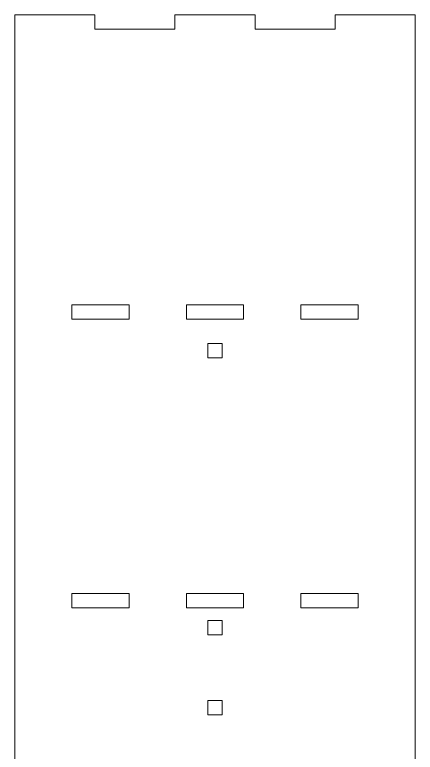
# Model space of a CAD drawing. Header units: inches. Extents: x -13.8 to 41.1, y 0 to 32.6.
# Drawn here: x -13.78 to -10.28, y 16.13 to 22.58 of the extents above; entities that cross this region are included whole.
import ezdxf

# ---------------------------------------------------------------- set-up
doc = ezdxf.new("R2010")
doc.units = ezdxf.units.IN
doc.header["$MEASUREMENT"] = 0

msp = doc.modelspace()

# ---------------------------------------------------------------- linework, layer by layer
at = {"color": 5, "linetype": 'Continuous', "lineweight": 15}
for p, q in [((-13.7835, 22.5836), (-13.7835, 14.1773)), ((-13.7835, 22.5836), (-13.0835, 22.5836)), ((-13.0835, 22.5836), (-13.0835, 22.4586)), ((-12.3835, 22.4586), (-12.3835, 22.5836)), ((-12.3835, 22.5836), (-11.6835, 22.5836)), ((-11.6835, 22.5836), (-11.6835, 22.4586)), ((-10.9835, 22.4586), (-10.9835, 22.5836)), ((-10.9835, 22.5836), (-10.2835, 22.5836)), ((-10.2835, 14.1773), (-10.2835, 22.5836)), ((-13.0835, 22.4586), (-12.3835, 22.4586)), ((-11.6835, 22.4586), (-10.9835, 22.4586)), ((-12.7835, 20.0461), (-13.2835, 20.0461)), ((-13.2835, 20.0461), (-13.2835, 19.9211)), ((-12.7835, 19.9211), (-12.7835, 20.0461)), ((-11.7835, 20.0461), (-12.2835, 20.0461)), ((-12.2835, 20.0461), (-12.2835, 19.9211)), ((-11.7835, 19.9211), (-11.7835, 20.0461)), ((-10.7835, 20.0461), (-11.2835, 20.0461)), ((-11.2835, 20.0461), (-11.2835, 19.9211)), ((-10.7835, 19.9211), (-10.7835, 20.0461)), ((-13.2835, 19.9211), (-12.7835, 19.9211)), ((-12.2835, 19.9211), (-11.7835, 19.9211)), ((-11.2835, 19.9211), (-10.7835, 19.9211)), ((-12.096, 19.7086), (-12.096, 19.5836)), ((-11.971, 19.7086), (-12.096, 19.7086)), ((-11.971, 19.5836), (-11.971, 19.7086)), ((-12.096, 19.5836), (-11.971, 19.5836)), ((-12.7835, 17.5211), (-13.2835, 17.5211)), ((-13.2835, 17.5211), (-13.2835, 17.3961)), ((-12.7835, 17.3961), (-12.7835, 17.5211)), ((-11.7835, 17.5211), (-12.2835, 17.5211)), ((-12.2835, 17.5211), (-12.2835, 17.3961)), ((-11.7835, 17.3961), (-11.7835, 17.5211)), ((-10.7835, 17.5211), (-11.2835, 17.5211)), ((-11.2835, 17.5211), (-11.2835, 17.3961)), ((-10.7835, 17.3961), (-10.7835, 17.5211)), ((-13.2835, 17.3961), (-12.7835, 17.3961)), ((-12.2835, 17.3961), (-11.7835, 17.3961)), ((-11.2835, 17.3961), (-10.7835, 17.3961)), ((-11.971, 17.2836), (-12.096, 17.2836)), ((-12.096, 17.2836), (-12.096, 17.1586)), ((-11.971, 17.1586), (-11.971, 17.2836)), ((-12.096, 17.1586), (-11.971, 17.1586)), ((-12.096, 16.5836), (-12.096, 16.4586)), ((-11.971, 16.5836), (-12.096, 16.5836)), ((-11.971, 16.4586), (-11.971, 16.5836)), ((-12.096, 16.4586), (-11.971, 16.4586))]:
    msp.add_line(p, q, dxfattribs=at)

doc.saveas('drawing.dxf')
